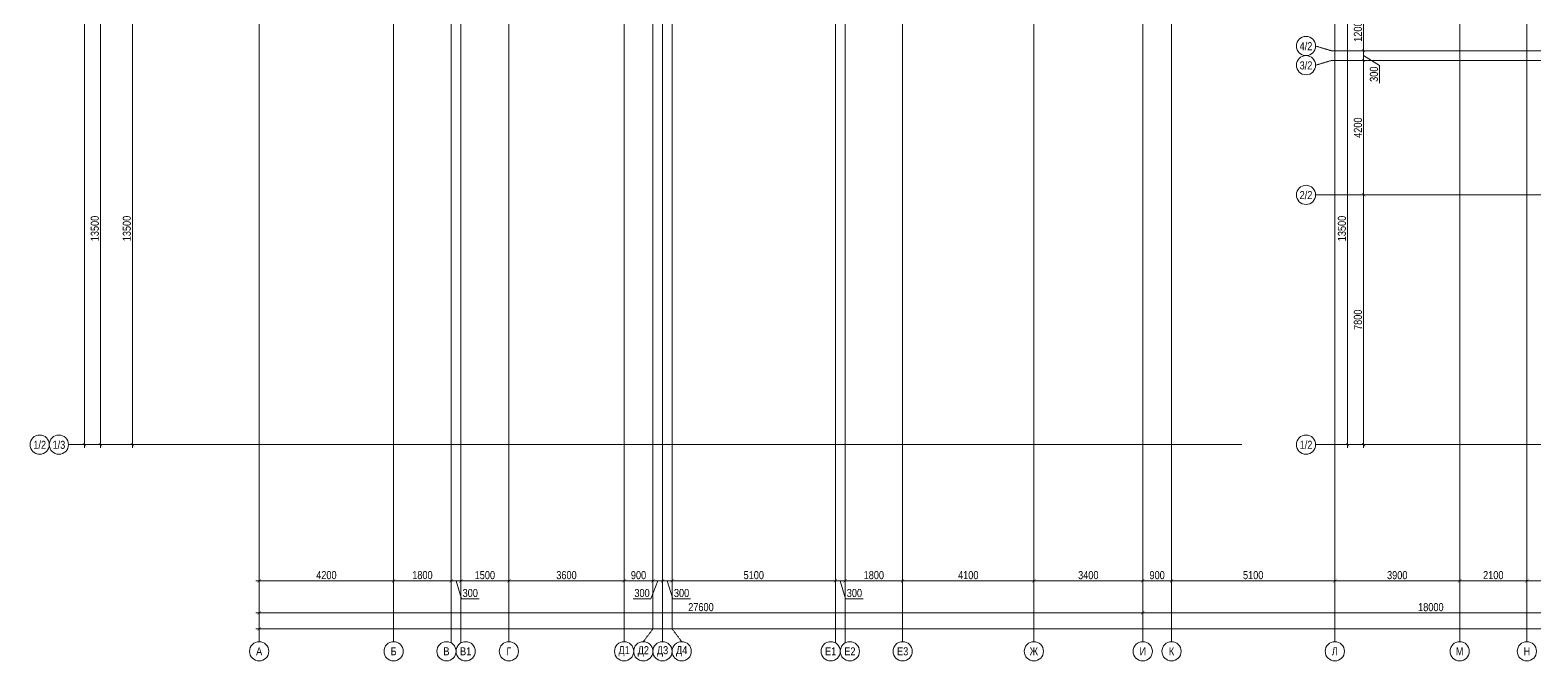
# Model space of a CAD drawing. Header units: millimetres. Extents: x -65509 to 912790, y 446 to 713294.
# Drawn here: x 135040 to 182045, y 120520 to 140223 of the extents above; entities that cross this region are included whole.
import ezdxf
from ezdxf.enums import TextEntityAlignment as Align

# ---------------------------------------------------------------- set-up
doc = ezdxf.new("R2010")
doc.units = ezdxf.units.MM
doc.linetypes.add('CENTER2', pattern=[28.575, 19.05, -3.175, 3.175, -3.175])
doc.layers.get('Defpoints').update_dxf_attribs({"color": 250})
doc.layers.add('АР_Делит', color=250, linetype='Continuous', lineweight=0, plot=False)
doc.layers.add('РД_Оси_100', color=250, linetype='Continuous', lineweight=0)
doc.layers.add('РД_Оси_размер', color=250, linetype='Continuous', lineweight=0)
doc.styles.add('style1', font='ARIALN.TTF')
doc.styles.add('ккк', font='isocpeur.ttf', dxfattribs={"width": 0.85, "oblique": 15})
doc.dimstyles.new('Dim100_ареал', dxfattribs={"dimscale": 100, "dimtxt": 2.5, "dimasz": 1, "dimexe": 1, "dimexo": 1, "dimgap": 0.5, "dimtad": 1, "dimzin": 12, "dimdsep": 46, "dimtxsty": 'style1', "dimblk": 'ARCHTICK', "dimcen": 1, "dimdle": 1, "dimclrd": 256, "dimclre": 256, "dimaunit": 1, "dimadec": 0, "dimazin": 3, "dimtfac": 1, "dimtmove": 1, "dimatfit": 3, "dimldrblk": 'OPEN30', "dimfxl": 4, "dimfxlon": 1, "dimtolj": 1, "dimtzin": 0, "dimlwd": 9, "dimlwe": 9, "dimarcsym": 0})

# ---------------------------------------------------------------- blocks, each defined once
blk = doc.blocks.new('_ArchTick')
at = {"color": 0, "linetype": 'ByBlock', "const_width": 0.15}
blk.add_lwpolyline([(-0.5, -0.5), (0.5, 0.5)], dxfattribs=at)
blk = doc.blocks.new('*D228')
at = {"layer": 'Defpoints', "color": 0, "transparency": 16777216}
for p in [(0, -3255), (4200, -3255), (4200, -4255)]:
    blk.add_point(p, dxfattribs=at)
at = {"layer": 'РД_Оси_размер', "color": 0, "lineweight": 5, "transparency": 16777216}
for p, q in [((0, -4055), (0, -4355)), ((4200, -4055), (4200, -4355)), ((-100, -4255), (4300, -4255))]:
    blk.add_line(p, q, dxfattribs=at)
at = {"layer": 'РД_Оси_размер', "color": 0, "lineweight": 5, "transparency": 16777216, "xscale": 100, "yscale": 100, "zscale": 100, "rotation": 180}
blk.add_blockref('_ArchTick', (0, -4255), dxfattribs=at)
at = {"layer": 'РД_Оси_размер', "color": 0, "lineweight": 5, "transparency": 16777216, "xscale": 100, "yscale": 100, "zscale": 100}
blk.add_blockref('_ArchTick', (4200, -4255), dxfattribs=at)
at = {"layer": 'РД_Оси_размер', "color": 0, "transparency": 16777216, "insert": (2100, -4077), "char_height": 250, "attachment_point": 5, "style": 'style1'}
blk.add_mtext('\\A1;4200', dxfattribs=at)
blk = doc.blocks.new('_Open30')
at = {"color": 0, "linetype": 'ByBlock', "lineweight": -2}
for p, q in [((-1, 0.27), (0, 0)), ((0, 0), (-1, -0.27)), ((0, 0), (-1, 0))]:
    blk.add_line(p, q, dxfattribs=at)
blk = doc.blocks.new('A-iden')
at = {"linetype": 'Continuous', "lineweight": 5}
blk.add_circle((0, -4), 3, dxfattribs=at)
at = {"color": 0, "linetype": 'Continuous', "lineweight": 20, "style": 'ккк', "width": 0.85}
blk.add_attdef('ID', text='', height=8, dxfattribs=at).set_placement((0.31, -3.85), align=Align.MIDDLE_CENTER)
blk = doc.blocks.new('*D281')
at = {"layer": 'Defpoints', "color": 0, "transparency": 16777216}
for p in [(4200, -3255), (6000, -3255), (6000, -4255)]:
    blk.add_point(p, dxfattribs=at)
at = {"layer": 'РД_Оси_размер', "color": 0, "lineweight": 5, "transparency": 16777216}
for p, q in [((4200, -4055), (4200, -4355)), ((6000, -4055), (6000, -4355)), ((4100, -4255), (6100, -4255))]:
    blk.add_line(p, q, dxfattribs=at)
at = {"layer": 'РД_Оси_размер', "color": 0, "lineweight": 5, "transparency": 16777216, "xscale": 100, "yscale": 100, "zscale": 100, "rotation": 180}
blk.add_blockref('_ArchTick', (4200, -4255), dxfattribs=at)
at = {"layer": 'РД_Оси_размер', "color": 0, "lineweight": 5, "transparency": 16777216, "xscale": 100, "yscale": 100, "zscale": 100}
blk.add_blockref('_ArchTick', (6000, -4255), dxfattribs=at)
at = {"layer": 'РД_Оси_размер', "color": 0, "transparency": 16777216, "insert": (5100, -4077), "char_height": 250, "attachment_point": 5, "style": 'style1'}
blk.add_mtext('\\A1;1800', dxfattribs=at)
blk = doc.blocks.new('*D282')
at = {"layer": 'Defpoints', "color": 0, "transparency": 16777216}
for p in [(6000, -3255), (6300, -3255), (6300, -4255)]:
    blk.add_point(p, dxfattribs=at)
at = {"layer": 'РД_Оси_размер', "color": 0, "lineweight": 5, "transparency": 16777216}
for p, q in [((6000, -4055), (6000, -4355)), ((6300, -4055), (6300, -4355)), ((5900, -4255), (6400, -4255)), ((6150, -4255), (6317, -4813)), ((6317, -4813), (6870, -4813))]:
    blk.add_line(p, q, dxfattribs=at)
at = {"layer": 'РД_Оси_размер', "color": 0, "lineweight": 5, "transparency": 16777216, "xscale": 100, "yscale": 100, "zscale": 100, "rotation": 180}
blk.add_blockref('_ArchTick', (6000, -4255), dxfattribs=at)
at = {"layer": 'РД_Оси_размер', "color": 0, "lineweight": 5, "transparency": 16777216, "xscale": 100, "yscale": 100, "zscale": 100}
blk.add_blockref('_ArchTick', (6300, -4255), dxfattribs=at)
at = {"layer": 'РД_Оси_размер', "color": 0, "transparency": 16777216, "insert": (6594, -4635), "char_height": 250, "attachment_point": 5, "style": 'style1'}
blk.add_mtext('\\A1;300', dxfattribs=at)
blk = doc.blocks.new('*D283')
at = {"layer": 'Defpoints', "color": 0, "transparency": 16777216}
for p in [(6300, -3255), (7800, -3255), (7800, -4255)]:
    blk.add_point(p, dxfattribs=at)
at = {"layer": 'РД_Оси_размер', "color": 0, "lineweight": 5, "transparency": 16777216}
for p, q in [((6300, -4055), (6300, -4355)), ((7800, -4055), (7800, -4355)), ((6200, -4255), (7900, -4255))]:
    blk.add_line(p, q, dxfattribs=at)
at = {"layer": 'РД_Оси_размер', "color": 0, "lineweight": 5, "transparency": 16777216, "xscale": 100, "yscale": 100, "zscale": 100, "rotation": 180}
blk.add_blockref('_ArchTick', (6300, -4255), dxfattribs=at)
at = {"layer": 'РД_Оси_размер', "color": 0, "lineweight": 5, "transparency": 16777216, "xscale": 100, "yscale": 100, "zscale": 100}
blk.add_blockref('_ArchTick', (7800, -4255), dxfattribs=at)
at = {"layer": 'РД_Оси_размер', "color": 0, "transparency": 16777216, "insert": (7050, -4077), "char_height": 250, "attachment_point": 5, "style": 'style1'}
blk.add_mtext('\\A1;1500', dxfattribs=at)
blk = doc.blocks.new('*D284')
at = {"layer": 'Defpoints', "color": 0, "transparency": 16777216}
for p in [(7800, -3255), (11400, -3255), (11400, -4255)]:
    blk.add_point(p, dxfattribs=at)
at = {"layer": 'РД_Оси_размер', "color": 0, "lineweight": 5, "transparency": 16777216}
for p, q in [((7800, -4055), (7800, -4355)), ((11400, -4055), (11400, -4355)), ((7700, -4255), (11500, -4255))]:
    blk.add_line(p, q, dxfattribs=at)
at = {"layer": 'РД_Оси_размер', "color": 0, "lineweight": 5, "transparency": 16777216, "xscale": 100, "yscale": 100, "zscale": 100, "rotation": 180}
blk.add_blockref('_ArchTick', (7800, -4255), dxfattribs=at)
at = {"layer": 'РД_Оси_размер', "color": 0, "lineweight": 5, "transparency": 16777216, "xscale": 100, "yscale": 100, "zscale": 100}
blk.add_blockref('_ArchTick', (11400, -4255), dxfattribs=at)
at = {"layer": 'РД_Оси_размер', "color": 0, "transparency": 16777216, "insert": (9600, -4077), "char_height": 250, "attachment_point": 5, "style": 'style1'}
blk.add_mtext('\\A1;3600', dxfattribs=at)
blk = doc.blocks.new('*D285')
at = {"layer": 'Defpoints', "color": 0, "transparency": 16777216}
for p in [(11400, -3255), (12300, -3255), (12300, -4255)]:
    blk.add_point(p, dxfattribs=at)
at = {"layer": 'РД_Оси_размер', "color": 0, "lineweight": 5, "transparency": 16777216}
for p, q in [((11400, -4055), (11400, -4355)), ((12300, -4055), (12300, -4355)), ((11300, -4255), (12400, -4255))]:
    blk.add_line(p, q, dxfattribs=at)
at = {"layer": 'РД_Оси_размер', "color": 0, "lineweight": 5, "transparency": 16777216, "xscale": 100, "yscale": 100, "zscale": 100, "rotation": 180}
blk.add_blockref('_ArchTick', (11400, -4255), dxfattribs=at)
at = {"layer": 'РД_Оси_размер', "color": 0, "lineweight": 5, "transparency": 16777216, "xscale": 100, "yscale": 100, "zscale": 100}
blk.add_blockref('_ArchTick', (12300, -4255), dxfattribs=at)
at = {"layer": 'РД_Оси_размер', "color": 0, "transparency": 16777216, "insert": (11850, -4077), "char_height": 250, "attachment_point": 5, "style": 'style1'}
blk.add_mtext('\\A1;900', dxfattribs=at)
blk = doc.blocks.new('*D286')
at = {"layer": 'Defpoints', "color": 0, "transparency": 16777216}
for p in [(12300, -3255), (12600, -3255), (12600, -4255)]:
    blk.add_point(p, dxfattribs=at)
at = {"layer": 'РД_Оси_размер', "color": 0, "lineweight": 5, "transparency": 16777216}
for p, q in [((12300, -4055), (12300, -4355)), ((12600, -4055), (12600, -4355)), ((12200, -4255), (12700, -4255)), ((12450, -4255), (12237, -4813)), ((12237, -4813), (11684, -4813))]:
    blk.add_line(p, q, dxfattribs=at)
at = {"layer": 'РД_Оси_размер', "color": 0, "lineweight": 5, "transparency": 16777216, "xscale": 100, "yscale": 100, "zscale": 100, "rotation": 180}
blk.add_blockref('_ArchTick', (12300, -4255), dxfattribs=at)
at = {"layer": 'РД_Оси_размер', "color": 0, "lineweight": 5, "transparency": 16777216, "xscale": 100, "yscale": 100, "zscale": 100}
blk.add_blockref('_ArchTick', (12600, -4255), dxfattribs=at)
at = {"layer": 'РД_Оси_размер', "color": 0, "transparency": 16777216, "insert": (11960, -4636), "char_height": 250, "attachment_point": 5, "style": 'style1'}
blk.add_mtext('\\A1;300', dxfattribs=at)
blk = doc.blocks.new('*D287')
at = {"layer": 'Defpoints', "color": 0, "transparency": 16777216}
for p in [(12600, -3255), (12900, -3255), (12900, -4255)]:
    blk.add_point(p, dxfattribs=at)
at = {"layer": 'РД_Оси_размер', "color": 0, "lineweight": 5, "transparency": 16777216}
for p, q in [((12600, -4055), (12600, -4355)), ((12900, -4055), (12900, -4355)), ((12500, -4255), (13000, -4255)), ((12750, -4255), (12917, -4813)), ((12917, -4813), (13470, -4813))]:
    blk.add_line(p, q, dxfattribs=at)
at = {"layer": 'РД_Оси_размер', "color": 0, "lineweight": 5, "transparency": 16777216, "xscale": 100, "yscale": 100, "zscale": 100, "rotation": 180}
blk.add_blockref('_ArchTick', (12600, -4255), dxfattribs=at)
at = {"layer": 'РД_Оси_размер', "color": 0, "lineweight": 5, "transparency": 16777216, "xscale": 100, "yscale": 100, "zscale": 100}
blk.add_blockref('_ArchTick', (12900, -4255), dxfattribs=at)
at = {"layer": 'РД_Оси_размер', "color": 0, "transparency": 16777216, "insert": (13194, -4635), "char_height": 250, "attachment_point": 5, "style": 'style1'}
blk.add_mtext('\\A1;300', dxfattribs=at)
blk = doc.blocks.new('*D288')
at = {"layer": 'Defpoints', "color": 0, "transparency": 16777216}
for p in [(12900, -3255), (18000, -3255), (18000, -4255)]:
    blk.add_point(p, dxfattribs=at)
at = {"layer": 'РД_Оси_размер', "color": 0, "lineweight": 5, "transparency": 16777216}
for p, q in [((12900, -4055), (12900, -4355)), ((18000, -4055), (18000, -4355)), ((12800, -4255), (18100, -4255))]:
    blk.add_line(p, q, dxfattribs=at)
at = {"layer": 'РД_Оси_размер', "color": 0, "lineweight": 5, "transparency": 16777216, "xscale": 100, "yscale": 100, "zscale": 100, "rotation": 180}
blk.add_blockref('_ArchTick', (12900, -4255), dxfattribs=at)
at = {"layer": 'РД_Оси_размер', "color": 0, "lineweight": 5, "transparency": 16777216, "xscale": 100, "yscale": 100, "zscale": 100}
blk.add_blockref('_ArchTick', (18000, -4255), dxfattribs=at)
at = {"layer": 'РД_Оси_размер', "color": 0, "transparency": 16777216, "insert": (15450, -4077), "char_height": 250, "attachment_point": 5, "style": 'style1'}
blk.add_mtext('\\A1;5100', dxfattribs=at)
blk = doc.blocks.new('*D289')
at = {"layer": 'Defpoints', "color": 0, "transparency": 16777216}
for p in [(18000, -3255), (18300, -3255), (18300, -4255)]:
    blk.add_point(p, dxfattribs=at)
at = {"layer": 'РД_Оси_размер', "color": 0, "lineweight": 5, "transparency": 16777216}
for p, q in [((18000, -4055), (18000, -4355)), ((18300, -4055), (18300, -4355)), ((17900, -4255), (18400, -4255)), ((18150, -4255), (18317, -4813)), ((18317, -4813), (18870, -4813))]:
    blk.add_line(p, q, dxfattribs=at)
at = {"layer": 'РД_Оси_размер', "color": 0, "lineweight": 5, "transparency": 16777216, "xscale": 100, "yscale": 100, "zscale": 100, "rotation": 180}
blk.add_blockref('_ArchTick', (18000, -4255), dxfattribs=at)
at = {"layer": 'РД_Оси_размер', "color": 0, "lineweight": 5, "transparency": 16777216, "xscale": 100, "yscale": 100, "zscale": 100}
blk.add_blockref('_ArchTick', (18300, -4255), dxfattribs=at)
at = {"layer": 'РД_Оси_размер', "color": 0, "transparency": 16777216, "insert": (18594, -4635), "char_height": 250, "attachment_point": 5, "style": 'style1'}
blk.add_mtext('\\A1;300', dxfattribs=at)
blk = doc.blocks.new('*D290')
at = {"layer": 'Defpoints', "color": 0, "transparency": 16777216}
for p in [(18300, -3255), (20100, -3255), (20100, -4255)]:
    blk.add_point(p, dxfattribs=at)
at = {"layer": 'РД_Оси_размер', "color": 0, "lineweight": 5, "transparency": 16777216}
for p, q in [((18300, -4055), (18300, -4355)), ((20100, -4055), (20100, -4355)), ((18200, -4255), (20200, -4255))]:
    blk.add_line(p, q, dxfattribs=at)
at = {"layer": 'РД_Оси_размер', "color": 0, "lineweight": 5, "transparency": 16777216, "xscale": 100, "yscale": 100, "zscale": 100, "rotation": 180}
blk.add_blockref('_ArchTick', (18300, -4255), dxfattribs=at)
at = {"layer": 'РД_Оси_размер', "color": 0, "lineweight": 5, "transparency": 16777216, "xscale": 100, "yscale": 100, "zscale": 100}
blk.add_blockref('_ArchTick', (20100, -4255), dxfattribs=at)
at = {"layer": 'РД_Оси_размер', "color": 0, "transparency": 16777216, "insert": (19200, -4077), "char_height": 250, "attachment_point": 5, "style": 'style1'}
blk.add_mtext('\\A1;1800', dxfattribs=at)
blk = doc.blocks.new('*D291')
at = {"layer": 'Defpoints', "color": 0, "transparency": 16777216}
for p in [(20100, -3255), (24200, -3255), (24200, -4255)]:
    blk.add_point(p, dxfattribs=at)
at = {"layer": 'РД_Оси_размер', "color": 0, "lineweight": 5, "transparency": 16777216}
for p, q in [((20100, -4055), (20100, -4355)), ((24200, -4055), (24200, -4355)), ((20000, -4255), (24300, -4255))]:
    blk.add_line(p, q, dxfattribs=at)
at = {"layer": 'РД_Оси_размер', "color": 0, "lineweight": 5, "transparency": 16777216, "xscale": 100, "yscale": 100, "zscale": 100, "rotation": 180}
blk.add_blockref('_ArchTick', (20100, -4255), dxfattribs=at)
at = {"layer": 'РД_Оси_размер', "color": 0, "lineweight": 5, "transparency": 16777216, "xscale": 100, "yscale": 100, "zscale": 100}
blk.add_blockref('_ArchTick', (24200, -4255), dxfattribs=at)
at = {"layer": 'РД_Оси_размер', "color": 0, "transparency": 16777216, "insert": (22150, -4077), "char_height": 250, "attachment_point": 5, "style": 'style1'}
blk.add_mtext('\\A1;4100', dxfattribs=at)
blk = doc.blocks.new('*D292')
at = {"layer": 'Defpoints', "color": 0, "transparency": 16777216}
for p in [(24200, -3255), (27600, -3255), (27600, -4255)]:
    blk.add_point(p, dxfattribs=at)
at = {"layer": 'РД_Оси_размер', "color": 0, "lineweight": 5, "transparency": 16777216}
for p, q in [((24200, -4055), (24200, -4355)), ((27600, -4055), (27600, -4355)), ((24100, -4255), (27700, -4255))]:
    blk.add_line(p, q, dxfattribs=at)
at = {"layer": 'РД_Оси_размер', "color": 0, "lineweight": 5, "transparency": 16777216, "xscale": 100, "yscale": 100, "zscale": 100, "rotation": 180}
blk.add_blockref('_ArchTick', (24200, -4255), dxfattribs=at)
at = {"layer": 'РД_Оси_размер', "color": 0, "lineweight": 5, "transparency": 16777216, "xscale": 100, "yscale": 100, "zscale": 100}
blk.add_blockref('_ArchTick', (27600, -4255), dxfattribs=at)
at = {"layer": 'РД_Оси_размер', "color": 0, "transparency": 16777216, "insert": (25900, -4077), "char_height": 250, "attachment_point": 5, "style": 'style1'}
blk.add_mtext('\\A1;3400', dxfattribs=at)
blk = doc.blocks.new('*D293')
at = {"layer": 'Defpoints', "color": 0, "transparency": 16777216}
for p in [(27600, -3255), (28500, -3255), (28500, -4255)]:
    blk.add_point(p, dxfattribs=at)
at = {"layer": 'РД_Оси_размер', "color": 0, "lineweight": 5, "transparency": 16777216}
for p, q in [((27600, -4055), (27600, -4355)), ((28500, -4055), (28500, -4355)), ((27500, -4255), (28600, -4255))]:
    blk.add_line(p, q, dxfattribs=at)
at = {"layer": 'РД_Оси_размер', "color": 0, "lineweight": 5, "transparency": 16777216, "xscale": 100, "yscale": 100, "zscale": 100, "rotation": 180}
blk.add_blockref('_ArchTick', (27600, -4255), dxfattribs=at)
at = {"layer": 'РД_Оси_размер', "color": 0, "lineweight": 5, "transparency": 16777216, "xscale": 100, "yscale": 100, "zscale": 100}
blk.add_blockref('_ArchTick', (28500, -4255), dxfattribs=at)
at = {"layer": 'РД_Оси_размер', "color": 0, "transparency": 16777216, "insert": (28050, -4077), "char_height": 250, "attachment_point": 5, "style": 'style1'}
blk.add_mtext('\\A1;900', dxfattribs=at)
blk = doc.blocks.new('*D294')
at = {"layer": 'Defpoints', "color": 0, "transparency": 16777216}
for p in [(28500, -3255), (33600, -3255), (33600, -4255)]:
    blk.add_point(p, dxfattribs=at)
at = {"layer": 'РД_Оси_размер', "color": 0, "lineweight": 5, "transparency": 16777216}
for p, q in [((28500, -4055), (28500, -4355)), ((33600, -4055), (33600, -4355)), ((28400, -4255), (33700, -4255))]:
    blk.add_line(p, q, dxfattribs=at)
at = {"layer": 'РД_Оси_размер', "color": 0, "lineweight": 5, "transparency": 16777216, "xscale": 100, "yscale": 100, "zscale": 100, "rotation": 180}
blk.add_blockref('_ArchTick', (28500, -4255), dxfattribs=at)
at = {"layer": 'РД_Оси_размер', "color": 0, "lineweight": 5, "transparency": 16777216, "xscale": 100, "yscale": 100, "zscale": 100}
blk.add_blockref('_ArchTick', (33600, -4255), dxfattribs=at)
at = {"layer": 'РД_Оси_размер', "color": 0, "transparency": 16777216, "insert": (31050, -4077), "char_height": 250, "attachment_point": 5, "style": 'style1'}
blk.add_mtext('\\A1;5100', dxfattribs=at)
blk = doc.blocks.new('*D295')
at = {"layer": 'Defpoints', "color": 0, "transparency": 16777216}
for p in [(33600, -3255), (37500, -3255), (37500, -4255)]:
    blk.add_point(p, dxfattribs=at)
at = {"layer": 'РД_Оси_размер', "color": 0, "lineweight": 5, "transparency": 16777216}
for p, q in [((33600, -4055), (33600, -4355)), ((37500, -4055), (37500, -4355)), ((33500, -4255), (37600, -4255))]:
    blk.add_line(p, q, dxfattribs=at)
at = {"layer": 'РД_Оси_размер', "color": 0, "lineweight": 5, "transparency": 16777216, "xscale": 100, "yscale": 100, "zscale": 100, "rotation": 180}
blk.add_blockref('_ArchTick', (33600, -4255), dxfattribs=at)
at = {"layer": 'РД_Оси_размер', "color": 0, "lineweight": 5, "transparency": 16777216, "xscale": 100, "yscale": 100, "zscale": 100}
blk.add_blockref('_ArchTick', (37500, -4255), dxfattribs=at)
at = {"layer": 'РД_Оси_размер', "color": 0, "transparency": 16777216, "insert": (35550, -4077), "char_height": 250, "attachment_point": 5, "style": 'style1'}
blk.add_mtext('\\A1;3900', dxfattribs=at)
blk = doc.blocks.new('*D296')
at = {"layer": 'Defpoints', "color": 0, "transparency": 16777216}
for p in [(37500, -3255), (39600, -3255), (39600, -4255)]:
    blk.add_point(p, dxfattribs=at)
at = {"layer": 'РД_Оси_размер', "color": 0, "lineweight": 5, "transparency": 16777216}
for p, q in [((37500, -4055), (37500, -4355)), ((39600, -4055), (39600, -4355)), ((37400, -4255), (39700, -4255))]:
    blk.add_line(p, q, dxfattribs=at)
at = {"layer": 'РД_Оси_размер', "color": 0, "lineweight": 5, "transparency": 16777216, "xscale": 100, "yscale": 100, "zscale": 100, "rotation": 180}
blk.add_blockref('_ArchTick', (37500, -4255), dxfattribs=at)
at = {"layer": 'РД_Оси_размер', "color": 0, "lineweight": 5, "transparency": 16777216, "xscale": 100, "yscale": 100, "zscale": 100}
blk.add_blockref('_ArchTick', (39600, -4255), dxfattribs=at)
at = {"layer": 'РД_Оси_размер', "color": 0, "transparency": 16777216, "insert": (38550, -4077), "char_height": 250, "attachment_point": 5, "style": 'style1'}
blk.add_mtext('\\A1;2100', dxfattribs=at)
blk = doc.blocks.new('*D297')
at = {"layer": 'Defpoints', "color": 0, "transparency": 16777216}
for p in [(39600, -3255), (45600, -3255), (45600, -4255)]:
    blk.add_point(p, dxfattribs=at)
at = {"layer": 'РД_Оси_размер', "color": 0, "lineweight": 5, "transparency": 16777216}
for p, q in [((39600, -4055), (39600, -4355)), ((45600, -4055), (45600, -4355)), ((39500, -4255), (45700, -4255))]:
    blk.add_line(p, q, dxfattribs=at)
at = {"layer": 'РД_Оси_размер', "color": 0, "lineweight": 5, "transparency": 16777216, "xscale": 100, "yscale": 100, "zscale": 100, "rotation": 180}
blk.add_blockref('_ArchTick', (39600, -4255), dxfattribs=at)
at = {"layer": 'РД_Оси_размер', "color": 0, "lineweight": 5, "transparency": 16777216, "xscale": 100, "yscale": 100, "zscale": 100}
blk.add_blockref('_ArchTick', (45600, -4255), dxfattribs=at)
at = {"layer": 'РД_Оси_размер', "color": 0, "transparency": 16777216, "insert": (42600, -4077), "char_height": 250, "attachment_point": 5, "style": 'style1'}
blk.add_mtext('\\A1;6000', dxfattribs=at)
blk = doc.blocks.new('*D204')
at = {"layer": 'Defpoints', "color": 0, "transparency": 16777216}
for p in [(0, -3255), (114600, -3255), (114600, -5755)]:
    blk.add_point(p, dxfattribs=at)
at = {"layer": 'РД_Оси_размер', "color": 0, "lineweight": 5, "transparency": 16777216}
for p, q in [((0, -5555), (0, -5855)), ((114600, -5555), (114600, -5855)), ((-100, -5755), (114700, -5755))]:
    blk.add_line(p, q, dxfattribs=at)
at = {"layer": 'РД_Оси_размер', "color": 0, "lineweight": 5, "transparency": 16777216, "xscale": 100, "yscale": 100, "zscale": 100, "rotation": 180}
blk.add_blockref('_ArchTick', (0, -5755), dxfattribs=at)
at = {"layer": 'РД_Оси_размер', "color": 0, "lineweight": 5, "transparency": 16777216, "xscale": 100, "yscale": 100, "zscale": 100}
blk.add_blockref('_ArchTick', (114600, -5755), dxfattribs=at)
at = {"layer": 'РД_Оси_размер', "color": 0, "transparency": 16777216, "insert": (57300, -5577), "char_height": 250, "attachment_point": 5, "style": 'style1'}
blk.add_mtext('\\A1;114600', dxfattribs=at)
blk = doc.blocks.new('*D245')
at = {"layer": 'Defpoints', "color": 0, "transparency": 16777216}
for p in [(-5455, 134700), (-2955, 134700), (-2955, 0)]:
    blk.add_point(p, dxfattribs=at)
at = {"layer": 'РД_Оси_размер', "color": 0, "lineweight": 5, "transparency": 16777216}
for p, q in [((-5255, 134700), (-5555, 134700)), ((-5455, -100), (-5455, 134800)), ((-5255, 0), (-5555, 0))]:
    blk.add_line(p, q, dxfattribs=at)
at = {"layer": 'РД_Оси_размер', "color": 0, "lineweight": 5, "transparency": 16777216, "xscale": 100, "yscale": 100, "zscale": 100}
for p, rotation in [((-5455, 134700), 90), ((-5455, 0), 270)]:
    blk.add_blockref('_ArchTick', p, dxfattribs=dict(at, rotation=rotation))
at = {"layer": 'РД_Оси_размер', "color": 0, "transparency": 16777216, "insert": (-5633, 67350), "char_height": 250, "attachment_point": 5, "rotation": 90, "style": 'style1'}
blk.add_mtext('\\A1;134700', dxfattribs=at)
blk = doc.blocks.new('*D205')
at = {"layer": 'Defpoints', "color": 0, "transparency": 16777216}
for p in [(-3955, 13500), (-3220, 13500), (-2955, 0)]:
    blk.add_point(p, dxfattribs=at)
at = {"layer": 'РД_Оси_размер', "color": 0, "lineweight": 5, "transparency": 16777216}
for p, q in [((-3755, 13500), (-4055, 13500)), ((-3955, -100), (-3955, 13600)), ((-3755, 0), (-4055, 0))]:
    blk.add_line(p, q, dxfattribs=at)
at = {"layer": 'РД_Оси_размер', "color": 0, "lineweight": 5, "transparency": 16777216, "xscale": 100, "yscale": 100, "zscale": 100}
for p, rotation in [((-3955, 13500), 90), ((-3955, 0), 270)]:
    blk.add_blockref('_ArchTick', p, dxfattribs=dict(at, rotation=rotation))
at = {"layer": 'РД_Оси_размер', "color": 0, "transparency": 16777216, "insert": (-4133, 6750), "char_height": 250, "attachment_point": 5, "rotation": 90, "style": 'style1'}
blk.add_mtext('\\A1;13500', dxfattribs=at)
blk = doc.blocks.new('*D217')
at = {"layer": 'Defpoints', "color": 0, "transparency": 16777216}
for p in [(34000, 13500), (37500, 13500), (37500, 0)]:
    blk.add_point(p, dxfattribs=at)
at = {"layer": 'РД_Оси_размер', "color": 0, "lineweight": 5, "transparency": 16777216}
for p, q in [((34200, 13500), (33900, 13500)), ((34000, -100), (34000, 13600)), ((34200, 0), (33900, 0))]:
    blk.add_line(p, q, dxfattribs=at)
at = {"layer": 'РД_Оси_размер', "color": 0, "lineweight": 5, "transparency": 16777216, "xscale": 100, "yscale": 100, "zscale": 100}
for p, rotation in [((34000, 13500), 90), ((34000, 0), 270)]:
    blk.add_blockref('_ArchTick', p, dxfattribs=dict(at, rotation=rotation))
at = {"layer": 'РД_Оси_размер', "color": 0, "transparency": 16777216, "insert": (33822, 6750), "char_height": 250, "attachment_point": 5, "rotation": 90, "style": 'style1'}
blk.add_mtext('\\A1;13500', dxfattribs=at)
blk = doc.blocks.new('*D232')
at = {"layer": 'Defpoints', "color": 0, "transparency": 16777216}
for p in [(36000, 13500), (34500, 12300), (36000, 12300)]:
    blk.add_point(p, dxfattribs=at)
at = {"layer": 'РД_Оси_размер', "color": 0, "lineweight": 5, "transparency": 16777216}
for p, q in [((34700, 13500), (34400, 13500)), ((34500, 13600), (34500, 12200)), ((34700, 12300), (34400, 12300))]:
    blk.add_line(p, q, dxfattribs=at)
at = {"layer": 'РД_Оси_размер', "color": 0, "lineweight": 5, "transparency": 16777216, "xscale": 100, "yscale": 100, "zscale": 100}
for p, rotation in [((34500, 13500), 90), ((34500, 12300), 270)]:
    blk.add_blockref('_ArchTick', p, dxfattribs=dict(at, rotation=rotation))
at = {"layer": 'РД_Оси_размер', "color": 0, "transparency": 16777216, "insert": (34322, 12900), "char_height": 250, "attachment_point": 5, "rotation": 90, "style": 'style1'}
blk.add_mtext('\\A1;1200', dxfattribs=at)
blk = doc.blocks.new('*D233')
at = {"layer": 'Defpoints', "color": 0, "transparency": 16777216}
for p in [(36000, 12300), (34500, 12000), (36000, 12000)]:
    blk.add_point(p, dxfattribs=at)
at = {"layer": 'РД_Оси_размер', "color": 0, "lineweight": 5, "transparency": 16777216}
for p, q in [((34700, 12300), (34400, 12300)), ((34500, 12400), (34500, 11900)), ((34700, 12000), (34400, 12000)), ((34500, 12150), (35000, 11846)), ((35000, 11846), (35000, 11293))]:
    blk.add_line(p, q, dxfattribs=at)
at = {"layer": 'РД_Оси_размер', "color": 0, "lineweight": 5, "transparency": 16777216, "xscale": 100, "yscale": 100, "zscale": 100}
for p, rotation in [((34500, 12300), 90), ((34500, 12000), 270)]:
    blk.add_blockref('_ArchTick', p, dxfattribs=dict(at, rotation=rotation))
at = {"layer": 'РД_Оси_размер', "color": 0, "transparency": 16777216, "insert": (34822, 11570), "char_height": 250, "attachment_point": 5, "rotation": 90, "style": 'style1'}
blk.add_mtext('\\A1;300', dxfattribs=at)
blk = doc.blocks.new('*D234')
at = {"layer": 'Defpoints', "color": 0, "transparency": 16777216}
for p in [(36000, 12000), (34500, 7800), (36000, 7800)]:
    blk.add_point(p, dxfattribs=at)
at = {"layer": 'РД_Оси_размер', "color": 0, "lineweight": 5, "transparency": 16777216}
for p, q in [((34700, 12000), (34400, 12000)), ((34500, 12100), (34500, 7700)), ((34700, 7800), (34400, 7800))]:
    blk.add_line(p, q, dxfattribs=at)
at = {"layer": 'РД_Оси_размер', "color": 0, "lineweight": 5, "transparency": 16777216, "xscale": 100, "yscale": 100, "zscale": 100}
for p, rotation in [((34500, 12000), 90), ((34500, 7800), 270)]:
    blk.add_blockref('_ArchTick', p, dxfattribs=dict(at, rotation=rotation))
at = {"layer": 'РД_Оси_размер', "color": 0, "transparency": 16777216, "insert": (34322, 9900), "char_height": 250, "attachment_point": 5, "rotation": 90, "style": 'style1'}
blk.add_mtext('\\A1;4200', dxfattribs=at)
blk = doc.blocks.new('*D235')
at = {"layer": 'Defpoints', "color": 0, "transparency": 16777216}
for p in [(36000, 7800), (34500, 0), (36000, 0)]:
    blk.add_point(p, dxfattribs=at)
at = {"layer": 'РД_Оси_размер', "color": 0, "lineweight": 5, "transparency": 16777216}
for p, q in [((34700, 7800), (34400, 7800)), ((34500, 7900), (34500, -100)), ((34700, 0), (34400, 0))]:
    blk.add_line(p, q, dxfattribs=at)
at = {"layer": 'РД_Оси_размер', "color": 0, "lineweight": 5, "transparency": 16777216, "xscale": 100, "yscale": 100, "zscale": 100}
for p, rotation in [((34500, 7800), 90), ((34500, 0), 270)]:
    blk.add_blockref('_ArchTick', p, dxfattribs=dict(at, rotation=rotation))
at = {"layer": 'РД_Оси_размер', "color": 0, "transparency": 16777216, "insert": (34322, 3900), "char_height": 250, "attachment_point": 5, "rotation": 90, "style": 'style1'}
blk.add_mtext('\\A1;7800', dxfattribs=at)
blk = doc.blocks.new('*D236')
at = {"layer": 'Defpoints', "color": 0, "transparency": 16777216}
for p in [(-4955, 13500), (-2955, 13500), (-2955, 0)]:
    blk.add_point(p, dxfattribs=at)
at = {"layer": 'РД_Оси_размер', "color": 0, "lineweight": 5, "transparency": 16777216}
for p, q in [((-4755, 13500), (-5055, 13500)), ((-4955, -100), (-4955, 13600)), ((-4755, 0), (-5055, 0))]:
    blk.add_line(p, q, dxfattribs=at)
at = {"layer": 'РД_Оси_размер', "color": 0, "lineweight": 5, "transparency": 16777216, "xscale": 100, "yscale": 100, "zscale": 100}
for p, rotation in [((-4955, 13500), 90), ((-4955, 0), 270)]:
    blk.add_blockref('_ArchTick', p, dxfattribs=dict(at, rotation=rotation))
at = {"layer": 'РД_Оси_размер', "color": 0, "transparency": 16777216, "insert": (-5133, 6750), "char_height": 250, "attachment_point": 5, "rotation": 90, "style": 'style1'}
blk.add_mtext('\\A1;13500', dxfattribs=at)
blk = doc.blocks.new('*D241')
at = {"layer": 'Defpoints', "color": 0, "transparency": 16777216}
for p in [(0, -3255), (27600, -3255), (27600, -5255)]:
    blk.add_point(p, dxfattribs=at)
at = {"layer": 'РД_Оси_размер', "color": 0, "lineweight": 5, "transparency": 16777216}
for p, q in [((0, -5055), (0, -5355)), ((27600, -5055), (27600, -5355)), ((-100, -5255), (27700, -5255))]:
    blk.add_line(p, q, dxfattribs=at)
at = {"layer": 'РД_Оси_размер', "color": 0, "lineweight": 5, "transparency": 16777216, "xscale": 100, "yscale": 100, "zscale": 100, "rotation": 180}
blk.add_blockref('_ArchTick', (0, -5255), dxfattribs=at)
at = {"layer": 'РД_Оси_размер', "color": 0, "lineweight": 5, "transparency": 16777216, "xscale": 100, "yscale": 100, "zscale": 100}
blk.add_blockref('_ArchTick', (27600, -5255), dxfattribs=at)
at = {"layer": 'РД_Оси_размер', "color": 0, "transparency": 16777216, "insert": (13800, -5077), "char_height": 250, "attachment_point": 5, "style": 'style1'}
blk.add_mtext('\\A1;27600', dxfattribs=at)
blk = doc.blocks.new('*D224')
at = {"layer": 'Defpoints', "color": 0, "transparency": 16777216}
for p in [(27600, -3255), (45600, -3253), (45600, -5255)]:
    blk.add_point(p, dxfattribs=at)
at = {"layer": 'РД_Оси_размер', "color": 0, "lineweight": 5, "transparency": 16777216}
for p, q in [((27600, -5055), (27600, -5355)), ((45600, -5055), (45600, -5355)), ((27500, -5255), (45700, -5255))]:
    blk.add_line(p, q, dxfattribs=at)
at = {"layer": 'РД_Оси_размер', "color": 0, "lineweight": 5, "transparency": 16777216, "xscale": 100, "yscale": 100, "zscale": 100, "rotation": 180}
blk.add_blockref('_ArchTick', (27600, -5255), dxfattribs=at)
at = {"layer": 'РД_Оси_размер', "color": 0, "lineweight": 5, "transparency": 16777216, "xscale": 100, "yscale": 100, "zscale": 100}
blk.add_blockref('_ArchTick', (45600, -5255), dxfattribs=at)
at = {"layer": 'РД_Оси_размер', "color": 0, "transparency": 16777216, "insert": (36600, -5077), "char_height": 250, "attachment_point": 5, "style": 'style1'}
blk.add_mtext('\\A1;18000', dxfattribs=at)
blk = doc.blocks.new('СОШ_2200_АР_ОСИ_М100_28.05.24')
at = {"layer": 'АР_Делит'}
for points in [[(0, -2065.317), (0, 2065.317)], [(-2065.317, 0), (2065.317, 0)]]:
    blk.add_lwpolyline(points, dxfattribs=at)
at = {"layer": 'РД_Оси_100', "linetype": 'CENTER2'}
for p, q in [((0, -6155), (0, 139938.679)), ((4200, -6155), (4200, 139938.679)), ((20100, -6155), (20100, 139938.679)), ((27600, -6155), (27600, 139938.679)), ((37500, -6155), (37500, 139938.679)), ((33000, 7800), (85055, 7800)), ((-5954.958, 0), (30690.994, 0)), ((33000, 0), (85055, 0))]:
    blk.add_line(p, q, dxfattribs=at)
at = {"layer": 'РД_Оси_100', "color": 1, "linetype": 'CENTER2'}
for p, q in [((24200, -6155), (24200, 139938.679)), ((39600, -6155), (39600, 139938.679))]:
    blk.add_line(p, q, dxfattribs=at)
at = {"layer": 'РД_Оси_100', "linetype": 'CENTER2'}
for points in [[(5849.555, 139938.679), (6000, 139538.679), (6000, -6194.559)], [(6300, -6195.83), (6300, 139538.679), (6450, 139938.679)], [(7800, -6155), (7800, 139938.679)], [(11400, 139938.679), (11400, -6155)], [(12000.12, -6155), (12300, -5755), (12300, 139538.679), (12000, 139938.679)], [(12600, -6155), (12600, 139938.679)], [(13200, -6155), (12900, -5755), (12900, 139538.679), (13220.167, 139939.357)], [(17850, 139938.679), (18000, 139538.679), (18000, -6194.092)], [(18300, -6196.31), (18300, 139538.679), (18450, 139938.679)], [(28500, -6155), (28500, 139938.679)], [(85055, 12300), (33500, 12300), (33000, 12450)], [(85055, 12000), (33500, 12000), (33000, 11850)]]:
    blk.add_lwpolyline(points, dxfattribs=at)
at = {"layer": 'РД_Оси_100', "color": 1, "linetype": 'CENTER2'}
blk.add_lwpolyline([(33600, 139938.679), (33600, -6155)], dxfattribs=at)
at = {"layer": 'РД_Оси_100', "color": 0}
ref = blk.add_blockref('A-iden', (32700, 12850), dxfattribs=dict(at, xscale=100, yscale=100, zscale=100))
ref.add_attrib('ID', '4/2', dxfattribs={"layer": '0', "linetype": 'Continuous', "height": 250, "style": 'style1'}).set_placement((32700, 12450), align=Align.MIDDLE)
ref = blk.add_blockref('A-iden', (32700, 12250), dxfattribs=dict(at, xscale=100, yscale=100, zscale=100))
ref.add_attrib('ID', '3/2', dxfattribs={"layer": '0', "linetype": 'Continuous', "height": 250, "style": 'style1'}).set_placement((32700, 11850), align=Align.MIDDLE)
ref = blk.add_blockref('A-iden', (32700, 8200), dxfattribs=dict(at, xscale=100, yscale=100, zscale=100))
ref.add_attrib('ID', '2/2', dxfattribs={"layer": '0', "linetype": 'Continuous', "height": 250, "style": 'style1'}).set_placement((32700, 7800), align=Align.MIDDLE)
ref = blk.add_blockref('A-iden', (-6854.958, 400), dxfattribs=dict(at, xscale=100, yscale=100, zscale=100))
ref.add_attrib('ID', '1/2', dxfattribs={"layer": '0', "linetype": 'Continuous', "height": 250, "style": 'style1'}).set_placement((-6854.958, 0), align=Align.MIDDLE)
ref = blk.add_blockref('A-iden', (-6254.958, 400), dxfattribs=dict(at, xscale=100, yscale=100, zscale=100))
ref.add_attrib('ID', '1/3', dxfattribs={"layer": '0', "linetype": 'Continuous', "height": 250, "style": 'style1'}).set_placement((-6254.958, 0), align=Align.MIDDLE)
ref = blk.add_blockref('A-iden', (32700, 400), dxfattribs=dict(at, xscale=100, yscale=100, zscale=100))
ref.add_attrib('ID', '1/2', dxfattribs={"layer": '0', "linetype": 'Continuous', "height": 250, "style": 'style1'}).set_placement((32700, 0), align=Align.MIDDLE)
ref = blk.add_blockref('A-iden', (0, -6054.999), dxfattribs=dict(at, xscale=100, yscale=100, zscale=100))
ref.add_attrib('ID', 'А', dxfattribs={"layer": '0', "linetype": 'Continuous', "height": 250, "style": 'style1'}).set_placement((0, -6454.999), align=Align.MIDDLE)
ref = blk.add_blockref('A-iden', (4200, -6054.999), dxfattribs=dict(at, xscale=100, yscale=100, zscale=100))
ref.add_attrib('ID', 'Б', dxfattribs={"layer": '0', "linetype": 'Continuous', "height": 250, "style": 'style1'}).set_placement((4200, -6454.999), align=Align.MIDDLE)
ref = blk.add_blockref('A-iden', (5851.101, -6054.999), dxfattribs=dict(at, xscale=100, yscale=100, zscale=100))
ref.add_attrib('ID', 'В', dxfattribs={"layer": '0', "linetype": 'Continuous', "height": 250, "style": 'style1'}).set_placement((5851.101, -6454.999), align=Align.MIDDLE)
ref = blk.add_blockref('A-iden', (6451.101, -6054.999), dxfattribs=dict(at, xscale=100, yscale=100, zscale=100))
ref.add_attrib('ID', 'В1', dxfattribs={"layer": '0', "linetype": 'Continuous', "height": 250, "style": 'style1'}).set_placement((6451.101, -6454.999), align=Align.MIDDLE)
ref = blk.add_blockref('A-iden', (7800.734, -6054.999), dxfattribs=dict(at, xscale=100, yscale=100, zscale=100))
ref.add_attrib('ID', 'Г', dxfattribs={"layer": '0', "linetype": 'Continuous', "height": 250, "style": 'style1'}).set_placement((7800.734, -6454.999), align=Align.MIDDLE)
ref = blk.add_blockref('A-iden', (11399.266, -6054.999), dxfattribs=dict(at, xscale=100, yscale=100, zscale=100))
ref.add_attrib('ID', 'Д1', dxfattribs={"layer": '0', "linetype": 'Continuous', "height": 250, "style": 'style1'}).set_placement((11399.266, -6454.999), align=Align.MIDDLE)
ref = blk.add_blockref('A-iden', (11999.266, -6054.999), dxfattribs=dict(at, xscale=100, yscale=100, zscale=100))
ref.add_attrib('ID', 'Д2', dxfattribs={"layer": '0', "linetype": 'Continuous', "height": 250, "style": 'style1'}).set_placement((11999.266, -6454.999), align=Align.MIDDLE)
ref = blk.add_blockref('A-iden', (12599.266, -6054.999), dxfattribs=dict(at, xscale=100, yscale=100, zscale=100))
ref.add_attrib('ID', 'Д3', dxfattribs={"layer": '0', "linetype": 'Continuous', "height": 250, "style": 'style1'}).set_placement((12599.266, -6454.999), align=Align.MIDDLE)
ref = blk.add_blockref('A-iden', (13199.266, -6054.999), dxfattribs=dict(at, xscale=100, yscale=100, zscale=100))
ref.add_attrib('ID', 'Д4', dxfattribs={"layer": '0', "linetype": 'Continuous', "height": 250, "style": 'style1'}).set_placement((13199.266, -6454.999), align=Align.MIDDLE)
ref = blk.add_blockref('A-iden', (17851.921, -6054.999), dxfattribs=dict(at, xscale=100, yscale=100, zscale=100))
ref.add_attrib('ID', 'Е1', dxfattribs={"layer": '0', "linetype": 'Continuous', "height": 250, "style": 'style1'}).set_placement((17851.921, -6454.999), align=Align.MIDDLE)
ref = blk.add_blockref('A-iden', (18451.921, -6054.999), dxfattribs=dict(at, xscale=100, yscale=100, zscale=100))
ref.add_attrib('ID', 'Е2', dxfattribs={"layer": '0', "linetype": 'Continuous', "height": 250, "style": 'style1'}).set_placement((18451.921, -6454.999), align=Align.MIDDLE)
ref = blk.add_blockref('A-iden', (20100, -6054.999), dxfattribs=dict(at, xscale=100, yscale=100, zscale=100))
ref.add_attrib('ID', 'Е3', dxfattribs={"layer": '0', "linetype": 'Continuous', "height": 250, "style": 'style1'}).set_placement((20100, -6454.999), align=Align.MIDDLE)
ref = blk.add_blockref('A-iden', (24200, -6054.999), dxfattribs=dict(at, xscale=100, yscale=100, zscale=100))
ref.add_attrib('ID', 'Ж', dxfattribs={"layer": '0', "linetype": 'Continuous', "height": 250, "style": 'style1'}).set_placement((24200, -6454.999), align=Align.MIDDLE)
ref = blk.add_blockref('A-iden', (27600, -6054.999), dxfattribs=dict(at, xscale=100, yscale=100, zscale=100))
ref.add_attrib('ID', 'И', dxfattribs={"layer": '0', "linetype": 'Continuous', "height": 250, "style": 'style1'}).set_placement((27600, -6454.999), align=Align.MIDDLE)
ref = blk.add_blockref('A-iden', (28499.266, -6054.999), dxfattribs=dict(at, xscale=100, yscale=100, zscale=100))
ref.add_attrib('ID', 'К', dxfattribs={"layer": '0', "linetype": 'Continuous', "height": 250, "style": 'style1'}).set_placement((28499.266, -6454.999), align=Align.MIDDLE)
ref = blk.add_blockref('A-iden', (33600, -6054.999), dxfattribs=dict(at, xscale=100, yscale=100, zscale=100))
ref.add_attrib('ID', 'Л', dxfattribs={"layer": '0', "linetype": 'Continuous', "height": 250, "style": 'style1'}).set_placement((33600, -6454.999), align=Align.MIDDLE)
ref = blk.add_blockref('A-iden', (37500, -6054.999), dxfattribs=dict(at, xscale=100, yscale=100, zscale=100))
ref.add_attrib('ID', 'М', dxfattribs={"layer": '0', "linetype": 'Continuous', "height": 250, "style": 'style1'}).set_placement((37500, -6454.999), align=Align.MIDDLE)
ref = blk.add_blockref('A-iden', (39600, -6054.999), dxfattribs=dict(at, xscale=100, yscale=100, zscale=100))
ref.add_attrib('ID', 'Н', dxfattribs={"layer": '0', "linetype": 'Continuous', "height": 250, "style": 'style1'}).set_placement((39600, -6454.999), align=Align.MIDDLE)
at = {"layer": 'РД_Оси_размер'}
for base, p1, p2, picture, middle in [((-5454.958, 134700), (-2954.958, 0), (-2954.958, 134700), '*D245', (-5632.601, 67350)), ((-4954.958, 13500), (-2954.958, 0), (-2954.958, 13500), '*D236', (-5132.601, 6750)), ((-3954.958, 13500), (-2954.958, 0), (-3220.264, 13500), '*D205', (-4132.601, 6750)), ((34000, 13500), (37500, 0), (37500.05, 13500), '*D217', (33822.357, 6750)), ((34500, 12300), (36000, 13500), (36000, 12300), '*D232', (34322.357, 12900)), ((34500, 7800), (36000, 12000), (36000, 7800), '*D234', (34322.357, 9900)), ((34500, 0), (36000, 7800), (36000, 0), '*D235', (34322.357, 3900))]:
    dim = blk.add_linear_dim(base=base, p1=p1, p2=p2, angle=90, dimstyle='Dim100_ареал', dxfattribs=at)
    dim.commit()
    dim.dimension.update_dxf_attribs({"geometry": picture, "text_midpoint": middle})
dim = blk.add_linear_dim(base=(34500, 12000), p1=(36000, 12300), p2=(36000, 12000), angle=90, dimstyle='Dim100_ареал', dxfattribs=at)
dim.commit()
dim.dimension.update_dxf_attribs({"geometry": '*D233', "text_midpoint": (35000, 11795.682), "dimtype": 128})
for base, p1, p2, picture, middle in [((4200, -4255), (0, -3255), (4200, -3255), '*D228', (2100, -4077.357)), ((114600, -5755), (0, -3255), (114600, -3255), '*D204', (57300, -5577.357)), ((27600, -5255), (0, -3255), (27600, -3255), '*D241', (13800, -5077.357)), ((6000, -4255), (4200, -3255), (6000, -3255), '*D281', (5100, -4077.357)), ((6300, -4255), (6000, -3255), (6300, -3255), '*D282', (6367.379, -4635.286)), ((7800, -4255), (6300, -3255), (7800, -3255), '*D283', (7050, -4077.357)), ((11400, -4255), (7800, -3255), (11400, -3255), '*D284', (9600, -4077.357)), ((12300, -4255), (11400, -3255), (12300, -3255), '*D285', (11850, -4077.357)), ((12900, -4255), (12600, -3255), (12900, -3255), '*D287', (12967.379, -4635.286)), ((18000, -4255), (12900, -3255), (18000, -3255), '*D288', (15450, -4077.357)), ((18300, -4255), (18000, -3255), (18300, -3255), '*D289', (18367.379, -4635.286)), ((20100, -4255), (18300, -3255), (20100, -3255), '*D290', (19200, -4077.357)), ((24200, -4255), (20100, -3255), (24200, -3255), '*D291', (22150, -4077.357)), ((27600, -4255), (24200, -3255), (27600, -3255), '*D292', (25900, -4077.357)), ((45600, -5255), (27600, -3255), (45600, -3253.064), '*D224', (36600, -5077.357)), ((28500, -4255), (27600, -3255), (28500, -3255), '*D293', (28050, -4077.357)), ((33600, -4255), (28500, -3255), (33600, -3255), '*D294', (31050, -4077.357)), ((37500, -4255), (33600, -3255), (37500, -3255), '*D295', (35550, -4077.357)), ((39600, -4255), (37500, -3255), (39600, -3255), '*D296', (38550, -4077.357)), ((45600, -4255), (39600, -3255), (45600, -3255), '*D297', (42600, -4077.357))]:
    dim = blk.add_linear_dim(base=base, p1=p1, p2=p2, dimstyle='Dim100_ареал', dxfattribs=at)
    dim.commit()
    dim.dimension.update_dxf_attribs({"geometry": picture, "text_midpoint": middle})
dim = blk.add_linear_dim(base=(12600, -4255), p1=(12300, -3255), p2=(12600, -3255), dimstyle='Dim100_ареал', dxfattribs=at)
dim.commit()
dim.dimension.update_dxf_attribs({"geometry": '*D286', "text_midpoint": (12186.596, -4813.295), "dimtype": 128})

msp = doc.modelspace()

# ---------------------------------------------------------------- block references
at = {"layer": 'РД_Оси_100'}
msp.add_blockref('СОШ_2200_АР_ОСИ_М100_28.05.24', (142195.157, 127275.073), dxfattribs=at)

doc.saveas('drawing.dxf')
